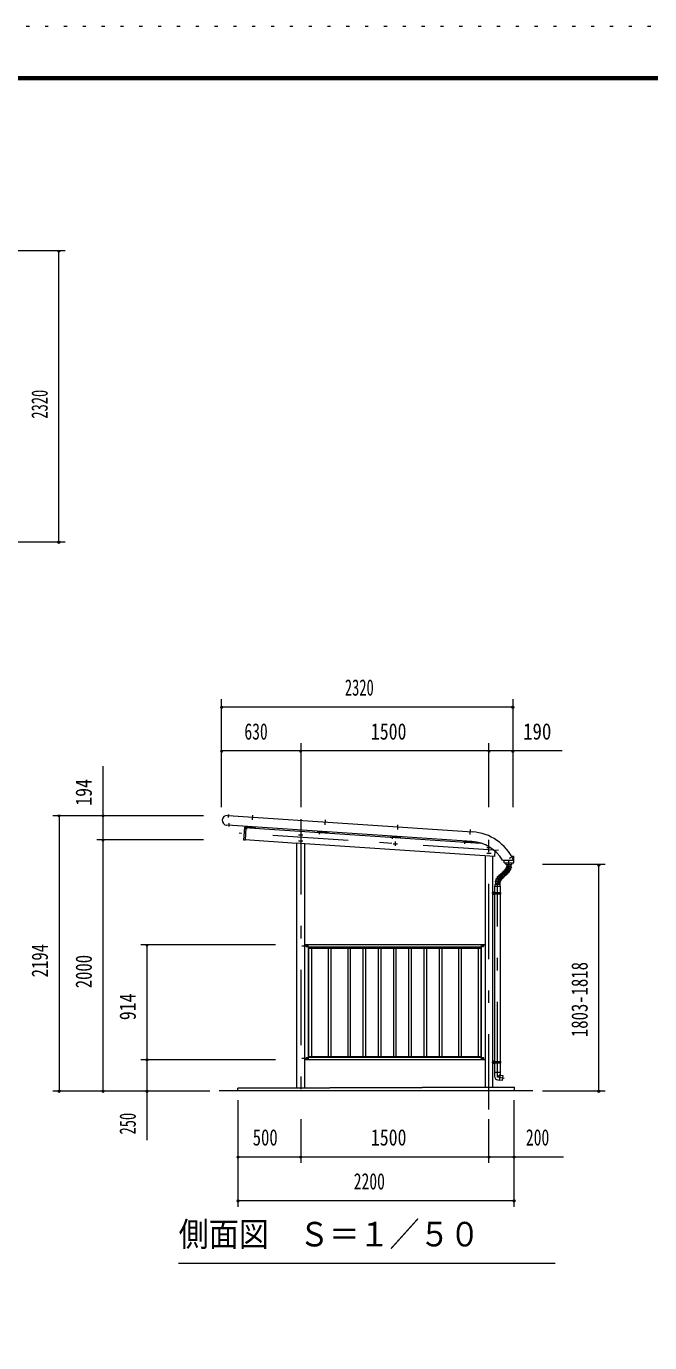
# Model space of a CAD drawing. Units: millimetres, scale not verified. Extents: x -22148 to 22152, y -10500 to 10500.
# Drawn here: x 2503 to 7469, y 13 to 10500 of the extents above; entities that cross this region are included whole.
import ezdxf
from ezdxf.enums import TextEntityAlignment as Align

# ---------------------------------------------------------------- set-up
doc = ezdxf.new("R2010")
doc.units = ezdxf.units.MM
doc.header["$LTSCALE"] = 50
doc.linetypes.add('USER3', pattern=[24, 12, -5, 2, -5])
doc.linetypes.add('USER5', pattern=[3, 0.5, -2.5])
for name, color, linetype, lineweight in [('0-2_1-0BOLD', 7, 'Continuous', 18), ('0-3_1-2CENTER', 3, 'USER3', 18), ('0-4_1-4THIN', 4, 'Continuous', 18), ('0-5_1-5DIM', 3, 'Continuous', 18), ('0-C_F-F', 5, 'Continuous', 18), ('0-D_F-E_J_ADD', 5, 'USER5', 18)]:
    doc.layers.add(name, color=color, linetype=linetype, lineweight=lineweight)
doc.styles.add('ＭＳ ゴシック', font='')
doc.styles.get('ＭＳ ゴシック').set_extended_font_data('MS Gothic')

msp = doc.modelspace()

# ---------------------------------------------------------------- linework, layer by layer
at = {"layer": '0-2_1-0BOLD'}
for p, q in [((4241.92, 4118.56), (6120.56, 3993.32)), ((4277.37, 4124.21), (4276.99, 4118.53)), ((4280.46, 4122.4), (4280.57, 4124)), ((4320.34, 4113.33), (4283.23, 4115.8)), ((4283.44, 4119), (4320.56, 4116.52)), ((4324.07, 4121.1), (4323.96, 4119.5)), ((4327.16, 4119.29), (4327.26, 4120.89)), ((4245.2, 4017.42), (4235.22, 4018.08)), ((4658.43, 3990.57), (4245.24, 4018.11)), ((4656.62, 3992.28), (4656.33, 3990.71)), ((4658.43, 2041.82), (4658.43, 3992.17)), ((4718.43, 3988.17), (4718.43, 2042.09)), ((4856.09, 4085.63), (4855.71, 4079.94)), ((4859.18, 4083.82), (4859.28, 4085.42)), ((4862.15, 4080.42), (4899.27, 4077.94)), ((4902.68, 4080.92), (4902.79, 4082.52)), ((4905.98, 4082.31), (4905.87, 4080.71)), ((5403.49, 4043.43), (5403.34, 4041.13)), ((5434.8, 4047.05), (5434.42, 4041.36)), ((5437.89, 4045.24), (5438, 4046.84)), ((5440.87, 4041.84), (5477.99, 4039.36)), ((5481.39, 4042.34), (5481.5, 4043.94)), ((5484.69, 4043.72), (5484.59, 4042.13)), ((6010.85, 4002.94), (6011.22, 4008.62)), ((6013.52, 4008.47), (6013.14, 4002.78)), ((6016.61, 4006.66), (6016.71, 4008.26)), ((6056.7, 4000.78), (6019.59, 4003.25)), ((6060.21, 4005.22), (6060.11, 4003.76)), ((6063.3, 4003.55), (6063.39, 4004.89)), ((6158.43, 3890.57), (6158.43, 2048.63)), ((6218.43, 2048.91), (6218.43, 3886.57)), ((6234.83, 3885.48), (6237.66, 3927.96)), ((6384.04, 3886.1), (6369.33, 3886.1)), ((6385.04, 3836.5), (6385.04, 3885.1)), ((6297.27, 3856.76), (6384.38, 3856.76)), ((6309.44, 3836.5), (6309.44, 3856.76)), ((6310.44, 3835.5), (6384.04, 3835.5)), ((6233.43, 3584.31), (6218.43, 3584.31)), ((6228.93, 3597.31), (6230.93, 3597.31)), ((6234.93, 3599.31), (6234.93, 3651.11)), ((6234.93, 2253.13), (6234.93, 3587.3)), ((6276.93, 3651.11), (6276.93, 3599.31)), ((6276.93, 3587.3), (6276.93, 2253.13)), ((6158.43, 3183.67), (4718.43, 3183.67)), ((4733.43, 3176.52), (4733.43, 3170.84)), ((4738.39, 3179.43), (4733.47, 3176.59)), ((4733.47, 3170.77), (4738.39, 3167.93)), ((4743.39, 3176.59), (4738.47, 3179.43)), ((4738.47, 3167.93), (4743.39, 3170.77)), ((4743.43, 3170.84), (4743.43, 3176.52)), ((4746.83, 3164.68), (4746.83, 3178.68)), ((6130.03, 3165.18), (4746.83, 3165.18)), ((4748.43, 3157.18), (6128.43, 3157.18)), ((6133.43, 3170.84), (6133.43, 3176.52)), ((6133.47, 3176.59), (6138.39, 3179.43)), ((6138.39, 3167.93), (6133.47, 3170.77)), ((6138.47, 3179.43), (6143.39, 3176.59)), ((6143.39, 3170.77), (6138.47, 3167.93)), ((6143.43, 3176.52), (6143.43, 3170.84)), ((4718.43, 2269.68), (6158.43, 2269.68)), ((4733.43, 2276.84), (4733.43, 2282.52)), ((4733.47, 2282.59), (4738.39, 2285.43)), ((4738.39, 2273.93), (4733.47, 2276.77)), ((4738.47, 2285.43), (4743.39, 2282.59)), ((4743.39, 2276.77), (4738.47, 2273.93)), ((4743.43, 2282.52), (4743.43, 2276.84)), ((4746.83, 2287.69), (6130.03, 2287.69)), ((6128.43, 2289.68), (4748.43, 2289.68)), ((6133.43, 2276.84), (6133.43, 2282.52)), ((6133.47, 2282.59), (6138.39, 2285.43)), ((6138.39, 2273.93), (6133.47, 2276.77)), ((6138.47, 2285.43), (6143.39, 2282.59)), ((6143.39, 2276.77), (6138.47, 2273.93)), ((6143.43, 2282.52), (6143.43, 2276.84)), ((6233.43, 2238.13), (6218.43, 2238.13)), ((6228.93, 2251.13), (6230.93, 2251.13)), ((6234.93, 2166.22), (6234.93, 2241.13)), ((6276.93, 2241.13), (6276.93, 2166.22)), ((6538.43, 2019.68), (4038.43, 2019.68)), ((6388.43, 2049.68), (4188.43, 2039.68))]:
    msp.add_line(p, q, dxfattribs=at)
for points in [[(4104.42, 4213.41), (4150.32, 4210.36), (4150.29, 4209.86), (6056.06, 4082.8)], [(6050.94, 4005.97), (4145.17, 4133.03), (4145.13, 4132.53), (4099.23, 4135.59)], [(4235.07, 4015.79), (4242.07, 4120.85), (4274.7, 4118.68), (4275.08, 4124.37)], [(4251.9, 4117.89), (4245.04, 4015.12), (4235.07, 4015.79)], [(6234.83, 3885.48), (4720.19, 3986.45), (4720.29, 3988.05), (4656.63, 3992.29)], [(4824.62, 4079.71), (4824.78, 4082.01), (4853.41, 4080.1), (4853.79, 4085.79)], [(5403.49, 4043.43), (5432.13, 4041.52), (5432.51, 4047.2)], [(6010.85, 4002.94), (5982.21, 4004.85), (5982.05, 4002.55)], [(6244.09, 3664.11), (6244.09, 3675.91), (6239.83, 3686.77), (6246.85, 3696.09), (6245.67, 3707.69), (6254.94, 3714.77), (6256.92, 3726.27), (6267.76, 3730.59), (6270.62, 3740.14), (6280.33, 3742.4), (6283.19, 3751.94), (6292.9, 3754.2), (6295.76, 3763.74), (6305.47, 3766), (6308.33, 3775.55), (6318.04, 3777.8), (6318.32, 3785.43), (6325.73, 3787.29), (6323.95, 3794.72), (6330.58, 3798.5), (6326.87, 3805.18), (6332.24, 3810.61), (6332.24, 3820.5)], [(6368.14, 3835.5), (6368.14, 3820.5), (6326.34, 3820.5), (6326.34, 3835.5)], [(6362.24, 3820.5), (6362.24, 3810.61), (6366.5, 3799.75), (6359.48, 3790.44), (6360.66, 3778.83), (6351.39, 3771.75), (6349.41, 3760.26), (6338.57, 3755.93)], [(6338.57, 3755.93), (6335.35, 3744.61), (6326, 3744.13), (6323.14, 3734.58), (6313.43, 3732.33), (6310.57, 3722.78), (6300.86, 3720.52), (6298, 3710.98), (6288.29, 3708.72), (6288.01, 3701.09), (6280.6, 3699.23), (6282.38, 3691.8), (6275.75, 3688.02), (6279.46, 3681.34), (6274.09, 3675.91), (6274.09, 3664.11)], [(6233.43, 3584.31), (6233.43, 3602.31), (6218.43, 3602.31)], [(6228.93, 3597.31), (6228.93, 3589.31), (6230.93, 3589.31)], [(4746.83, 3164.68), (4748.43, 3164.68), (4748.43, 2288.68), (4746.83, 2288.68), (4746.83, 2274.68)], [(6130.03, 2274.68), (6130.03, 2288.68), (6128.43, 2288.68), (6128.43, 3164.68), (6130.03, 3164.68), (6130.03, 3178.68)], [(6233.43, 2238.13), (6233.43, 2256.13), (6218.43, 2256.13)], [(6228.93, 2251.13), (6228.93, 2243.13), (6230.93, 2243.13)], [(6278.43, 2166.22), (6233.43, 2166.22), (6233.43, 2135.67)], [(6278.43, 2166.22), (6278.43, 2146.22), (6255.93, 2128.36)], [(6258.22, 2106.12), (6272.96, 2103.52), (6280.43, 2145.87), (6278.43, 2146.22)], [(6280.17, 2144.39), (6299.87, 2140.92), (6292.92, 2101.53), (6273.22, 2105)], [(4188.43, 2019.68), (4188.43, 2040.1), (6388.43, 2049.68), (6388.43, 2019.68)]]:
    msp.add_lwpolyline(points, dxfattribs=at)
for points in [[(6279.43, 3599.31), (6279.43, 3587.31), (6230.93, 3587.31), (6230.93, 3599.31)], [(6277.93, 3664.11), (6233.93, 3664.11), (6233.93, 3651.11), (6277.93, 3651.11)], [(6279.43, 2253.13), (6279.43, 2241.13), (6230.93, 2241.13), (6230.93, 2253.13)]]:
    msp.add_lwpolyline(points, close=True, dxfattribs=at)
for centre, radius in [((4738.43, 3173.68), 6.25), ((4738.43, 3173.68), 4.9), ((6138.43, 3173.68), 6.25), ((6138.43, 3173.68), 4.9), ((4738.43, 2279.68), 6.25), ((4738.43, 2279.68), 4.9), ((6138.43, 2279.68), 6.25), ((6138.43, 2279.68), 4.9)]:
    msp.add_circle(centre, radius, dxfattribs=at)
for centre, radius, start, end in [((4101.83, 4174.5), 39, 86.18591, 266.18591), ((4274.7, 4118.68), 2.3, 266.18515, 356.18515), ((4283.65, 4122.19), 6.4, 176.18759, 266.18759), ((4283.65, 4122.19), 3.2, 176.18759, 266.18759), ((4320.77, 4119.72), 6.4, 266.18718, 356.188), ((4320.77, 4119.72), 3.2, 266.18675, 356.18759), ((4853.41, 4080.1), 2.3, 266.18515, 356.18515), ((4862.37, 4083.61), 6.4, 176.18759, 266.18759), ((4862.37, 4083.61), 3.2, 176.18759, 266.18759), ((4899.48, 4081.13), 6.4, 266.18718, 356.188), ((4899.48, 4081.13), 3.2, 266.18675, 356.18759), ((5432.13, 4041.52), 2.3, 266.18515, 356.18515), ((5441.08, 4045.03), 6.4, 176.18759, 266.18759), ((5441.08, 4045.03), 3.2, 176.18759, 266.18759), ((5478.2, 4042.55), 6.4, 266.18718, 356.188), ((5478.2, 4042.55), 3.2, 266.18675, 356.18759), ((6010.85, 4002.94), 2.3, 266.18515, 356.18515), ((6019.8, 4006.45), 6.4, 176.18759, 266.18759), ((6019.8, 4006.45), 3.2, 176.18759, 266.18759), ((6030.12, 3693.67), 313, 31.4028, 86.18591), ((6030.12, 3693.67), 390, 24.71959, 86.18591), ((6056.92, 4003.97), 6.4, 266.18718, 356.188), ((6056.92, 4003.97), 3.2, 266.18675, 356.18759), ((6384.04, 3885.1), 1, 0, 90), ((6310.44, 3836.5), 1, 180, 270), ((6384.04, 3836.5), 1, 270, 0), ((4738.43, 3173.68), 5.75, 149.59184, 150.40814), ((4738.43, 3173.68), 5.75, 209.59184, 210.40814), ((4738.43, 3173.68), 5.75, 89.59184, 90.40814), ((4738.43, 3173.68), 5.75, 269.59184, 270.40814), ((4741.83, 3178.68), 5, 0, 90), ((4738.43, 3173.68), 5.75, 29.59184, 30.40814), ((4738.43, 3173.68), 5.75, 329.59184, 330.40814), ((6135.03, 3178.68), 5, 90, 180), ((6138.43, 3173.68), 5.75, 149.59184, 150.40814), ((6138.43, 3173.68), 5.75, 209.59184, 210.40814), ((6138.43, 3173.68), 5.75, 89.59184, 90.40814), ((6138.43, 3173.68), 5.75, 269.59184, 270.40814), ((6138.43, 3173.68), 5.75, 29.59184, 30.40814), ((6138.43, 3173.68), 5.75, 329.59184, 330.40814), ((4738.43, 2279.68), 5.75, 149.59184, 150.40814), ((4738.43, 2279.68), 5.75, 209.59184, 210.40814), ((4738.43, 2279.68), 5.75, 89.59184, 90.40814), ((4738.43, 2279.68), 5.75, 269.59184, 270.40814), ((4741.83, 2274.68), 5, 270, 0), ((4738.43, 2279.68), 5.75, 29.59184, 30.40814), ((4738.43, 2279.68), 5.75, 329.59184, 330.40814), ((6135.03, 2274.68), 5, 180, 270), ((6138.43, 2279.68), 5.75, 149.59184, 150.40814), ((6138.43, 2279.68), 5.75, 209.59184, 210.40814), ((6138.43, 2279.68), 5.75, 89.59184, 90.40814), ((6138.43, 2279.68), 5.75, 269.59184, 270.40814), ((6138.43, 2279.68), 5.75, 29.59184, 30.40814), ((6138.43, 2279.68), 5.75, 329.59184, 330.40814), ((6263.43, 2135.67), 30, 180, 259.99989)]:
    msp.add_arc(centre, radius, start, end, dxfattribs=at)
at = {"layer": '0-3_1-2CENTER'}
for p, q in [((4112.98, 4221.46), (4111.31, 4196.52)), ((4303.47, 4177.42), (4306.06, 4216.24)), ((4116.29, 4150.89), (4114.63, 4125.94)), ((4259.94, 4103.23), (4261.6, 4128.17)), ((4688.43, 4182.81), (4688.43, 1869.68)), ((4882.19, 4138.84), (4884.77, 4177.66)), ((5460.9, 4100.26), (5463.49, 4139.08)), ((6039.62, 4061.68), (6042.2, 4100.5)), ((6263.1, 3933.7), (4197.68, 4071.4)), ((4705.43, 4056.68), (4671.43, 4056.68)), ((4671.43, 4011.68), (4705.43, 4011.68)), ((4838.65, 4064.65), (4840.32, 4089.59)), ((5419.03, 4051.01), (5417.37, 4026.07)), ((5424.42, 3988.48), (5458.42, 3988.48)), ((5441.42, 4005.48), (5441.42, 3971.48)), ((5996.08, 3987.49), (5997.75, 4012.43)), ((6188.43, 1869.68), (6188.43, 4057.51)), ((6205.43, 3956.68), (6171.43, 3956.68)), ((6171.43, 3911.68), (6205.43, 3911.68)), ((6352.38, 3872.58), (6379.92, 3887.87)), ((6347.24, 3810.61), (6347.24, 3855.98)), ((6278.02, 3719.66), (6328.31, 3766.87)), ((6241.43, 3593.31), (6210.43, 3593.31)), ((4698.63, 3173.68), (4728.63, 3173.68)), ((4729.68, 3173.68), (4747.18, 3173.68)), ((4738.43, 3164.93), (4738.43, 3182.43)), ((6147.18, 3173.68), (6129.68, 3173.68)), ((6138.43, 3182.43), (6138.43, 3164.93)), ((4698.63, 2279.68), (4728.63, 2279.68)), ((4729.68, 2279.68), (4747.18, 2279.68)), ((4738.43, 2270.93), (4738.43, 2288.43)), ((6147.18, 2279.68), (6129.68, 2279.68)), ((6138.43, 2288.43), (6138.43, 2270.93)), ((6210.43, 2247.13), (6241.43, 2247.13))]:
    msp.add_line(p, q, dxfattribs=at)
msp.add_lwpolyline([(6308.98, 2119), (6255.93, 2128.36), (6255.93, 3666.1)], dxfattribs=at)
for centre, start, end in [((6287.24, 3810.61), 313.19269, 0), ((6319.09, 3675.91), 133.19269, 180)]:
    msp.add_arc(centre, 60, start, end, dxfattribs=at)
at = {"layer": '0-4_1-4THIN'}
for p, q in [((6335.71, 3746.38), (6308.33, 3775.55)), ((6318.04, 3777.8), (6338.57, 3755.93)), ((6349.41, 3760.26), (6318.32, 3785.43)), ((6360.66, 3778.83), (6323.95, 3794.72)), ((6325.73, 3787.29), (6351.39, 3771.75)), ((6366.5, 3799.75), (6326.87, 3805.18)), ((6330.58, 3798.5), (6359.48, 3790.44)), ((6332.24, 3810.61), (6362.24, 3810.61)), ((6279.46, 3681.34), (6239.83, 3686.77)), ((6244.09, 3675.91), (6274.09, 3675.91)), ((6282.38, 3691.8), (6245.67, 3707.69)), ((6246.85, 3696.09), (6275.75, 3688.02)), ((6254.94, 3714.77), (6280.6, 3699.23)), ((6288.01, 3701.09), (6256.92, 3726.27)), ((6267.76, 3730.59), (6288.29, 3708.72)), ((6298, 3710.98), (6270.62, 3740.14)), ((6280.33, 3742.4), (6300.86, 3720.52)), ((6310.57, 3722.78), (6283.19, 3751.94)), ((6292.9, 3754.2), (6313.43, 3732.33)), ((6323.14, 3734.58), (6295.76, 3763.74)), ((6305.47, 3766), (6326, 3744.13)), ((4750.93, 3157.18), (4750.93, 2289.68)), ((4775.93, 2289.68), (4775.93, 3157.18)), ((4906.18, 3157.18), (4906.18, 2289.68)), ((4931.18, 2289.68), (4931.18, 3157.18)), ((5063.43, 3157.18), (5063.43, 2289.68)), ((5085.43, 2289.68), (5085.43, 3157.18)), ((5183.93, 3157.18), (5183.93, 2289.68)), ((5206.93, 2289.68), (5206.93, 3157.18)), ((5305.43, 3157.18), (5305.43, 2289.68)), ((5328.43, 2289.68), (5328.43, 3157.18)), ((5426.93, 3157.18), (5426.93, 2289.68)), ((5449.93, 2289.68), (5449.93, 3157.18)), ((5548.43, 3157.18), (5548.43, 2289.68)), ((5571.43, 2289.68), (5571.43, 3157.18)), ((5669.93, 3157.18), (5669.93, 2289.68)), ((5692.93, 2289.68), (5692.93, 3157.18)), ((5791.43, 3157.18), (5791.43, 2289.68)), ((5814.43, 2289.68), (5814.43, 3157.18)), ((5945.68, 3157.18), (5945.68, 2289.68)), ((5970.68, 2289.68), (5970.68, 3157.18)), ((6100.93, 3157.18), (6100.93, 2289.68)), ((6125.93, 2289.68), (6125.93, 3157.18))]:
    msp.add_line(p, q, dxfattribs=at)
at = {"layer": '0-5_1-5DIM'}
for p, q in [((2811.43, 8712.63), (1961.43, 8712.63)), ((2771.43, 8712.63), (2751.43, 8712.63)), ((2761.43, 6392.63), (2761.43, 8712.63)), ((1961.43, 6392.63), (2811.43, 6392.63)), ((2771.43, 6392.63), (2751.43, 6392.63)), ((4058.43, 4280.63), (4058.43, 5138.68)), ((6378.43, 5138.68), (6378.43, 4280.63)), ((4068.43, 5078.68), (4048.43, 5078.68)), ((4058.43, 5078.68), (6378.43, 5078.68)), ((6388.43, 5078.68), (6368.43, 5078.68)), ((4068.43, 4728.68), (4048.43, 4728.68)), ((6770.93, 4728.68), (4058.43, 4728.68)), ((4698.43, 4728.68), (4678.43, 4728.68)), ((4688.43, 4788.69), (4688.43, 4280.63)), ((6198.43, 4728.68), (6178.43, 4728.68)), ((6188.43, 4280.63), (6188.43, 4788.69)), ((6388.43, 4728.68), (6368.43, 4728.68)), ((3113.43, 2019.68), (3113.43, 4606.18)), ((2713.43, 4213.68), (3913.43, 4213.68)), ((2773.43, 4213.68), (2753.43, 4213.68)), ((2763.43, 4213.68), (2763.43, 2019.68)), ((3123.43, 4213.68), (3103.43, 4213.68)), ((3913.43, 4019.68), (3063.43, 4019.68)), ((3123.43, 4019.68), (3103.43, 4019.68)), ((7113.43, 3822.68), (6613.43, 3822.68)), ((7073.43, 3822.68), (7053.43, 3822.68)), ((7063.43, 2019.68), (7063.43, 3822.68)), ((4487.77, 3183.67), (3413.43, 3183.67)), ((3473.43, 3183.67), (3453.43, 3183.67)), ((3463.43, 3183.67), (3463.43, 1627.18)), ((3413.43, 2269.68), (4487.77, 2269.68)), ((3473.43, 2269.68), (3453.43, 2269.68)), ((2713.43, 2019.68), (3963.43, 2019.68)), ((2773.43, 2019.68), (2753.43, 2019.68)), ((3123.43, 2019.68), (3103.43, 2019.68)), ((3473.43, 2019.68), (3453.43, 2019.68)), ((6613.43, 2019.68), (7113.43, 2019.68)), ((7073.43, 2019.68), (7053.43, 2019.68)), ((4188.43, 1944.68), (4188.43, 1094.68)), ((6388.43, 1094.68), (6388.43, 1944.68)), ((4688.43, 1794.68), (4688.43, 1444.68)), ((6188.43, 1444.68), (6188.43, 1794.68)), ((4198.43, 1494.68), (4178.43, 1494.68)), ((4188.43, 1494.68), (6780.93, 1494.68)), ((4698.43, 1494.68), (4678.43, 1494.68)), ((6198.43, 1494.68), (6178.43, 1494.68)), ((6398.43, 1494.68), (6378.43, 1494.68)), ((4198.43, 1144.68), (4178.43, 1144.68)), ((4188.43, 1144.68), (6388.43, 1144.68)), ((6398.43, 1144.68), (6378.43, 1144.68)), ((6715.93, 644.68), (3715.93, 644.68))]:
    msp.add_line(p, q, dxfattribs=at)
for centre in [(2761.43, 8712.63), (2761.43, 6392.63), (4058.43, 5078.68), (6378.43, 5078.68), (4058.43, 4728.68), (4688.43, 4728.68), (6188.43, 4728.68), (6378.43, 4728.68), (2763.43, 4213.68), (3113.43, 4213.68), (3113.43, 4019.68), (7063.43, 3822.68), (3463.43, 3183.67), (3463.43, 2269.68), (2763.43, 2019.68), (3113.43, 2019.68), (3463.43, 2019.68), (7063.43, 2019.68), (4188.43, 1494.68), (4688.43, 1494.68), (6188.43, 1494.68), (6388.43, 1494.68), (4188.43, 1144.68), (6388.43, 1144.68)]:
    msp.add_arc(centre, 10, 180, 0, dxfattribs=at)
at = {"layer": '0-C_F-F'}
for points in [[(21651.87, -10000), (-7048.13, -10000), (-7048.13, 10100), (21651.87, 10100)], [(21649.37, -9997.5), (-7045.63, -9997.5), (-7045.63, 10097.5), (21649.37, 10097.5)], [(21646.87, -9995), (21646.87, 10095), (-7043.13, 10095), (-7043.13, -9995)], [(21644.37, -9992.5), (-7040.63, -9992.5), (-7040.63, 10092.5), (21644.37, 10092.5)], [(21641.87, -9990), (21641.87, 10090), (-7038.13, 10090), (-7038.13, -9990)], [(21639.37, -9987.5), (-7035.63, -9987.5), (-7035.63, 10087.5), (21639.37, 10087.5)], [(21636.87, -9985), (21636.87, 10085), (-7033.13, 10085), (-7033.13, -9985)], [(21634.37, -9982.5), (-7030.63, -9982.5), (-7030.63, 10082.5), (21634.37, 10082.5)], [(21631.87, -9980), (-7028.13, -9980), (-7028.13, 10080), (21631.87, 10080)], [(21629.37, -9977.5), (-7025.63, -9977.5), (-7025.63, 10077.5), (21629.37, 10077.5)], [(21626.87, -9975), (21626.87, 10075), (-7023.12, 10075), (-7023.12, -9975)]]:
    msp.add_lwpolyline(points, close=True, dxfattribs=at)
at = {"layer": '0-D_F-E_J_ADD'}
msp.add_lwpolyline([(22151.87, -10500), (-7548.13, -10500), (-7548.13, 10500), (22151.87, 10500)], close=True, dxfattribs=at)

# ---------------------------------------------------------------- texts
at = {"layer": '0-5_1-5DIM', "color": 7, "style": 'ＭＳ ゴシック'}
for s, width, p in [('2320', 0.65, (2711.43, 7374.4)), ('194', 0.8, (3063.43, 4290.67)), ('2194', 0.75, (2713.43, 2923.57)), ('2000', 0.75, (3063.43, 2836.65)), ('1803-1818', 0.75, (7013.43, 2447.73)), ('914', 0.8, (3413.43, 2582.42)), ('250', 0.65, (3413.43, 1671.6))]:
    msp.add_text(s, height=130.2, rotation=90, dxfattribs=dict(at, width=width)).set_placement(p, align=Align.BOTTOM_LEFT)
for s, height, width, p in [('2320', 130.2, 0.65, (5040.2, 5128.68)), ('630', 130.2, 0.7, (4239.72, 4778.68)), ('1500', 130.2, 0.8, (5247.45, 4778.68)), ('190', 130.2, 0.85, (6459.62, 4778.68)), ('500', 130.2, 0.75, (4305.99, 1544.68)), ('1500', 130.2, 0.8, (5247.45, 1544.68)), ('200', 130.2, 0.7, (6482.42, 1544.68)), ('2200', 130.2, 0.7, (5111.01, 1194.68)), ('側面図\u3000Ｓ＝１／５０', 195.4, 0.9, (3715.93, 721.32))]:
    msp.add_text(s, height=height, dxfattribs=dict(at, width=width)).set_placement(p, align=Align.BOTTOM_LEFT)

doc.saveas('drawing.dxf')
